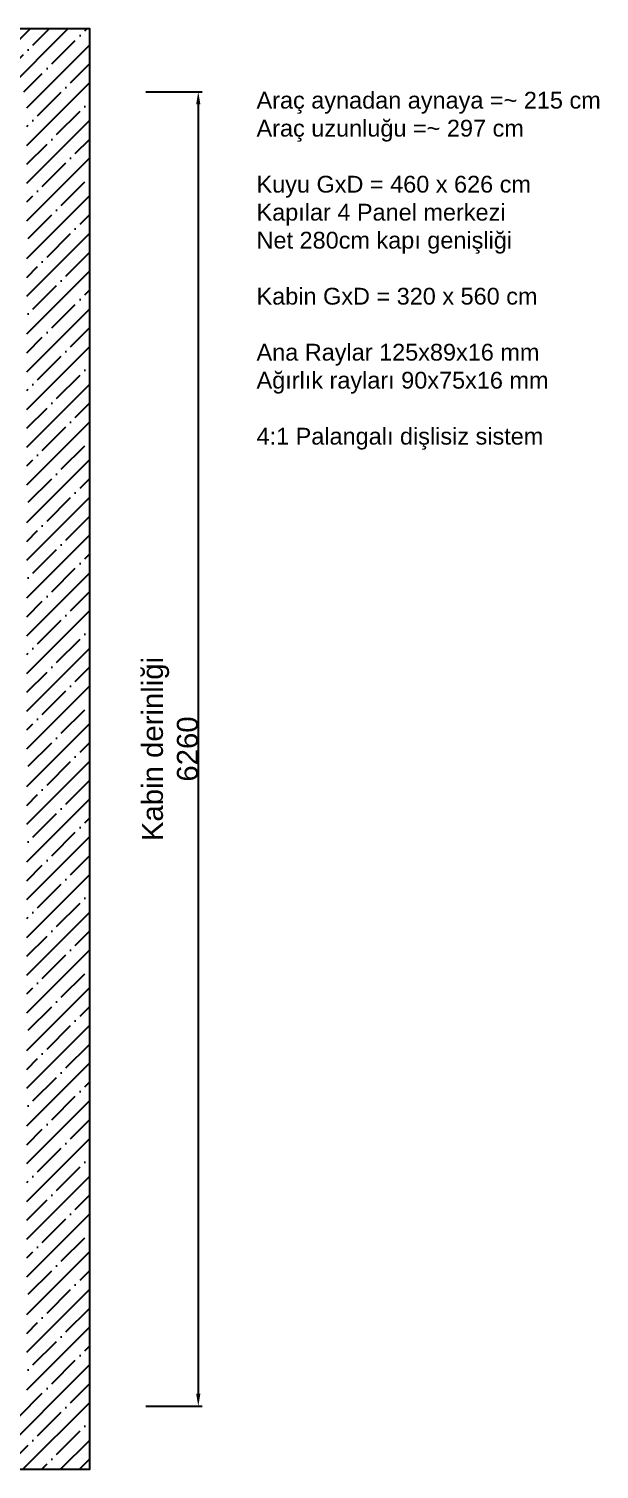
# Model space of a CAD drawing. Header units: millimetres. Extents: x 23871 to 31996, y -1102 to 6684.
# Drawn here: x 29279 to 31996, y -1102 to 5758 of the extents above; entities that cross this region are included whole.
import ezdxf

# ---------------------------------------------------------------- set-up
doc = ezdxf.new("R2010")
doc.units = ezdxf.units.MM
doc.styles.get("Standard").update_dxf_attribs({"font": 'arial.ttf'})
doc.dimstyles.new('Ölçülendirme Büyük', dxfattribs={"dimscale": 100, "dimtxt": 1, "dimasz": 0.6, "dimexe": 0.18, "dimexo": 0.0625, "dimgap": 0, "dimtad": 1, "dimdec": 0, "dimrnd": 1, "dimzin": 0, "dimdsep": 46, "dimtxsty": 'Standard', "dimcen": 0.18, "dimclrd": 60, "dimclre": 60, "dimclrt": 256, "dimadec": 0, "dimazin": 0, "dimtfac": 1, "dimtdec": 0, "dimtix": 1, "dimtofl": 0, "dimtmove": 0, "dimatfit": 3, "dimfxlon": 1, "dimtolj": 1, "dimtzin": 0, "dimarcsym": 1})

# ---------------------------------------------------------------- blocks, each defined once
blk = doc.blocks.new('*D126')
at = {"color": 60, "linetype": 'ByBlock', "lineweight": -2, "transparency": 16777216}
for p, q in [((29836.2, 5457.5), (30104.2, 5457.5)), ((30086.2, 5397.5), (30086.2, -742.5)), ((29836.2, -802.5), (30104.2, -802.5))]:
    blk.add_line(p, q, dxfattribs=at)
at = {"color": 60, "transparency": 16777216}
for points in [[(30076.2, 5397.5), (30096.2, 5397.5), (30086.2, 5457.5)], [(30076.2, -742.5), (30096.2, -742.5), (30086.2, -802.5)]]:
    blk.add_solid(points, dxfattribs=at)
at = {"layer": 'DEFPOINTS', "color": 0, "transparency": 16777216}
for p in [(29269.2, 5457.5), (29269.2, -802.5), (30086.2, -802.5)]:
    blk.add_point(p, dxfattribs=at)
at = {"transparency": 16777216, "insert": (29951.8, 2327.5), "char_height": 100, "attachment_point": 5, "rotation": 90}
blk.add_mtext('\\A1;Kabin derinliği\\P6260', dxfattribs=at)

msp = doc.modelspace()

# ---------------------------------------------------------------- hatches: boundary and pattern name
at = {"linetype": 'ByBlock', "true_color": 0x636466}
h = msp.add_hatch(dxfattribs=at)
h.set_pattern_fill('ANSI35', color=251, scale=20)
h.paths.add_polyline_path([(24369.216, -1102.461), (29569.216, -1102.461), (29569.216, 5757.539), (24369.216, 5757.539)])
h.paths.add_polyline_path([(24669.216, -802.461), (29269.216, -802.461), (29269.216, 5457.539), (24669.216, 5457.539)], flags=16)

# ---------------------------------------------------------------- linework, layer by layer
msp.add_lwpolyline([(24369.216, -1102.461), (29569.216, -1102.461), (29569.216, 5757.539), (24369.216, 5757.539)], close=True)

# ---------------------------------------------------------------- texts
at = {"insert": (30363.819, 5457.539), "char_height": 80, "attachment_point": 1}
msp.add_mtext_dynamic_manual_height_columns('Araç aynadan aynaya =~ 215 cm\\PAraç uzunluğu =~ 297 cm\\P\\PKuyu GxD = 460 x 626 cm\\PKapılar 4 Panel merkezi\\PNet 280cm kapı genişliği\\P\\PKabin GxD = 320 x 560 cm\\P\\PAna Raylar 125x89x16 mm\\PAğırlık rayları 90x75x16 mm\\P\\P4:1 Palangalı dişlisiz sistem', width=3129.69055, gutter_width=12.5, heights=[0], dxfattribs=at)

# ---------------------------------------------------------------- dimensions: what is measured, and where the dimension line sits
dim = msp.add_linear_dim(base=(30086.164, -802.461), p1=(29269.216, 5457.539), p2=(29269.216, -802.461), angle=90, text='Kabin derinliği\\P<>', dimstyle='Ölçülendirme Büyük')
dim.commit()
dim.dimension.update_dxf_attribs({"geometry": '*D126', "text_midpoint": (29951.773, 2327.539)})

doc.saveas('drawing.dxf')
